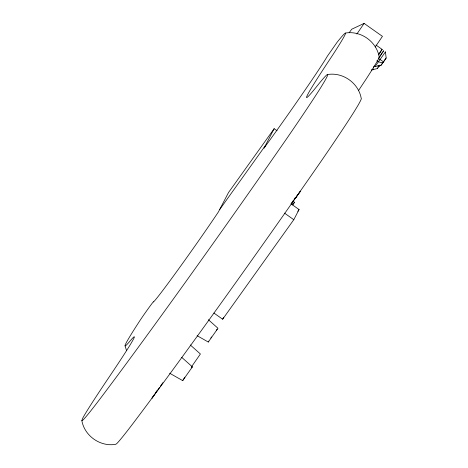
<?xml version="1.0" encoding="UTF-8"?>
<svg xmlns="http://www.w3.org/2000/svg" width="468" height="468" viewBox="0 0 468 468"><rect width="100%" height="100%" fill="white"/><g stroke="black" fill="none" stroke-linecap="round" stroke-linejoin="round"><path stroke-width="0.7" d="M327.588 74.529C342.886 71.961 358.517 83.006 361.208 98.286A178.138 4.879 -54.8 0 1 357.757 105.768L354.475 111.185A125.149 3.428 -54.8 0 1 320.937 161.495A309.149 8.471 -54.8 0 1 141.979 411.571L134.363 421.709A132.438 3.627 -54.8 0 1 116.386 443.933L115.461 444.36C100.17 446.922 84.532 435.883 81.841 420.603L82.596 418.433A134.123 3.674 -54.8 0 1 109.319 376.787A122.557 3.358 -54.8 0 0 130.654 340.306A154.534 4.235 -54.8 0 1 135.784 326.992L139.71 320.919A12.852 0.351 -54.8 0 1 148.42 308.359A12.852 0.351 -54.8 0 1 153.416 301.948A65.526 1.796 -54.8 0 0 179.098 268.258A65.526 1.796 -54.8 0 0 218.421 211.916L228.53 192.506L274.149 128.688L277.079 130.759M385.193 52.123L385.421 51.936L386.159 58.009L383.532 61.87L380.905 65.415L374.985 66.526M380.905 65.415L386.159 58.009M372.019 69.79L377.343 68.597L377.775 67.854M372.809 69.931L373.698 68.878M169.65 373.218L182.684 380.619L184.848 377.208M181.713 357.347L192.389 366.865L182.684 380.619M190.26 344.945L200.403 353.989L191.5 366.807M197.104 335.679L208.278 342.032L208.775 341.125M208.377 319.708L217.983 328.273L208.278 342.032M274.149 128.688L264.04 148.104A77.834 2.135 -54.8 0 0 327.366 56.178L337.147 42.214A139.136 3.814 -54.8 0 1 332.245 55.733A160.711 4.405 -54.8 0 0 306.698 97.59A169.24 4.639 -54.8 0 0 316.818 86.358A178.138 4.879 -54.8 0 1 324.137 82.011L320.855 87.428A125.149 3.428 -54.8 0 1 287.317 137.744A309.149 8.471 -54.8 0 1 108.36 387.814L100.743 397.952A132.438 3.627 -54.8 0 1 82.766 420.176L81.841 420.603M213.917 313.045L222.651 319.217L223.64 317.316M222.651 319.217L293.793 219.697L299.075 209.547L290.926 203.785M380.215 52.141L378.454 54.797M375.98 45.051L382.157 49.415L378.776 54.493M385.421 51.936L374.921 66.754M292.734 204.943L294.495 202.27L292.816 201.076M154.417 394.524L152.024 398.174L159.529 387.463M155.212 393.307L156.809 390.874M356.891 34.006L364.104 23.4L382.444 36.358L375.231 46.964M210.822 338.066L211.583 336.96M379.782 56.505L381.753 53.451M378.472 66.825L379.074 65.959M160.366 386.27L162.87 382.701M291.242 203.75L295.419 197.818L294.337 198.473M219.586 209.682L265.204 145.864M349.175 32.766L351.696 29.232L364.104 23.4M371.457 70.223L371.808 69.732M377.343 68.597L379.957 65.07M297.806 211.32L299.075 209.547M373.277 67.462L374.324 66.029M380.221 51.843L380.981 50.813M381.467 53.633L383.742 50.749L378.489 58.471L383.532 61.87M216.345 330.309L217.181 329.209M293.103 204.077L294.495 202.27M381.297 50.415L382.157 49.415M191.587 367.801L192.389 366.865M345.53 33.035C360.834 30.461 376.465 41.512 379.156 56.786A139.136 3.814 -54.8 0 1 365.865 79.49A160.711 4.405 -54.8 0 0 358.418 90.733M377.787 65.801L379.174 66.163M382.748 62.969L378.6 61.858L376.921 60.664M291.839 202.632L293.524 203.826M284.48 213.115L293.793 219.697M125.055 345.91L126.512 350.491M297.244 195.513L295.741 197.788L300.444 191.213L297.244 195.513"/></g></svg>
